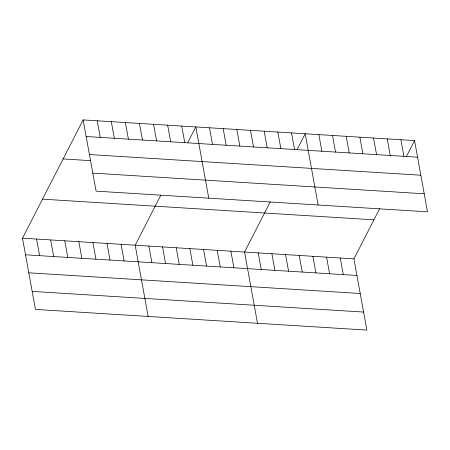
<?xml version="1.0" encoding="UTF-8"?>
<svg xmlns="http://www.w3.org/2000/svg" width="450" height="450" viewBox="0 0 450 450"><rect width="100%" height="100%" fill="white"/><g stroke="black" fill="none" stroke-linecap="round" stroke-linejoin="round"><path stroke-width="0.67" d="M379.637 208.688L353.919 258.857L366.868 330.092L35.443 309.414L22.5 238.179L83.132 119.908L414.557 140.586L427.5 211.821L96.081 191.143L83.132 119.908M160.903 195.047L135.186 245.211L148.129 316.446M187.813 142.549L195.817 126.939L208.761 198.174M270.27 201.87L244.553 252.034L257.496 323.269M297.18 149.372L305.184 133.763L318.133 204.998M406.553 156.195L414.557 140.586M86.153 136.519L417.572 157.191M89.426 154.541L420.846 175.219M63.124 158.94L90.624 160.656M92.801 173.115L424.226 193.792M42.508 199.153L373.933 219.825M22.5 238.179L353.919 258.857M25.515 254.79L356.94 275.462M28.794 272.812L360.214 293.49M32.169 291.392L363.589 312.064M400.882 139.731L403.903 156.336M387.214 138.876L390.229 155.481M373.539 138.026L376.56 154.631M359.871 137.171L362.886 153.776M346.196 136.322L349.217 152.927M332.527 135.467L335.543 152.072M318.859 134.612L321.874 151.217M340.251 258.002L343.271 274.607M326.582 257.147L329.597 273.757M291.516 132.907L294.531 149.513M312.907 256.298L315.928 272.903M277.841 132.058L280.862 148.663M299.239 255.442L302.254 272.048M264.173 131.203L267.188 147.808M285.564 254.593L288.585 271.198M250.498 130.348L253.519 146.953M271.896 253.738L274.911 270.343M236.829 129.499L239.844 146.104M258.221 252.883L261.242 269.494M223.161 128.644L226.176 145.249M209.486 127.794L212.507 144.399M230.884 251.179L233.899 267.784M217.209 250.329L220.23 266.934M181.732 126.062L184.748 142.667M203.541 249.474L206.556 266.079M167.648 125.184L170.662 141.789M189.866 248.619L192.887 265.23M176.197 247.77L179.213 264.375M153.557 124.301L156.578 140.912M162.523 246.915L165.544 263.52M139.472 123.424L142.493 140.029M148.854 246.066L151.875 262.671M125.387 122.546L128.407 139.151M111.302 121.669L114.323 138.274M121.101 244.333L124.116 260.938M97.217 120.791L100.237 137.396M107.01 243.456L110.031 260.061M92.925 242.572L95.946 259.183M78.84 241.695L81.861 258.3M64.755 240.817L67.776 257.423M50.67 239.94L53.691 256.545M36.585 239.062L39.606 255.667"/></g></svg>
